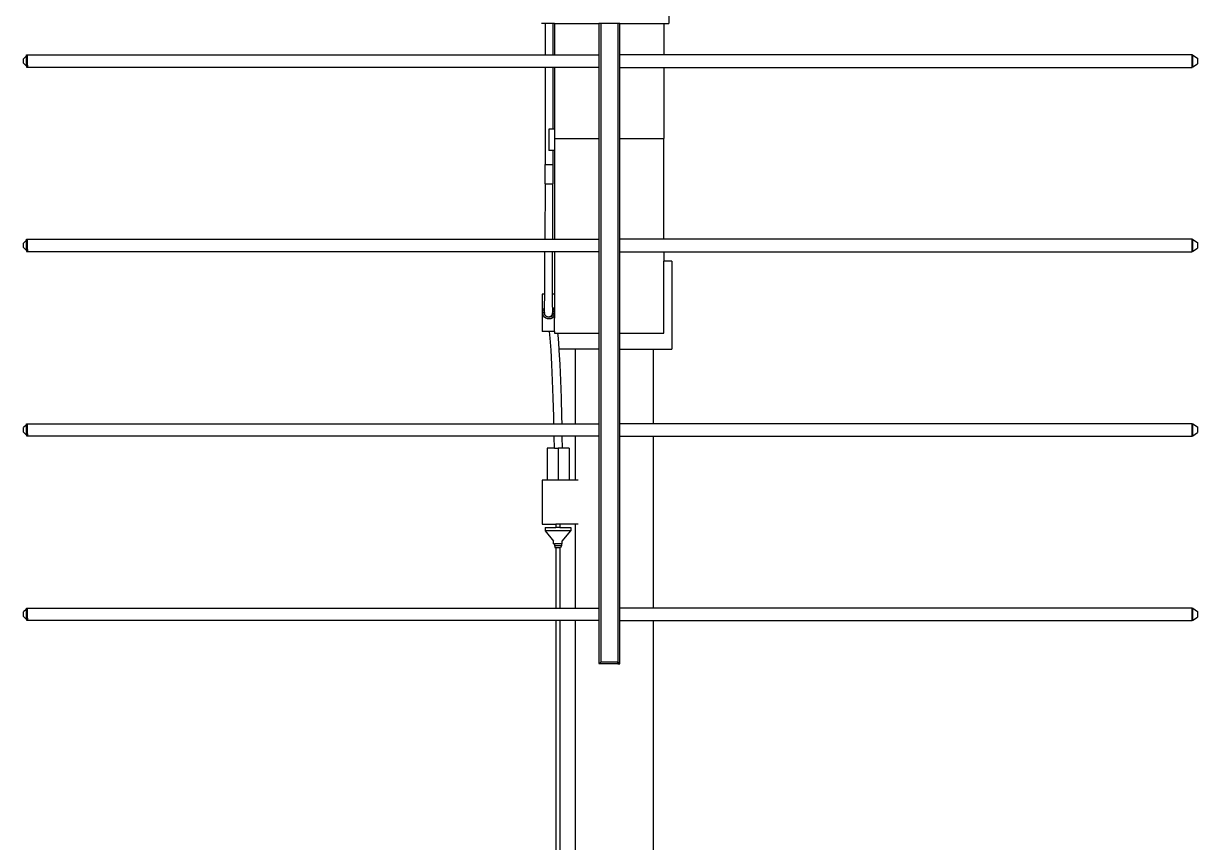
# Model space of a CAD drawing. Header units: millimetres. Extents: x 2122 to 4894, y -1177 to 2056.
# Drawn here: x 2130 to 2733, y 1248 to 1669 of the extents above; entities that cross this region are included whole.
import ezdxf

# ---------------------------------------------------------------- set-up
doc = ezdxf.new("R2010")
doc.units = ezdxf.units.MM
doc.layers.add('Edges', color=7, linetype='Continuous')

# ---------------------------------------------------------------- blocks, each defined once
blk = doc.blocks.new('TV+Aerial+fr')
at = {"layer": 'Edges'}
for p, q in [((13.73, 1442.47), (11.93, 1442.47)), ((13.73, 1442.47), (13.73, 1426.32)), ((17.73, 1442.47), (13.73, 1442.47)), ((17.73, 1442.47), (17.73, 1426.32)), ((18.63, 1442.47), (17.73, 1442.47)), ((18.63, 1442.47), (18.63, 1426.32)), ((18.63, 1442.47), (41.43, 1442.47)), ((41.43, 1442.47), (41.43, 1426.32)), ((42.5, 1442.47), (41.43, 1442.47)), ((42.5, 1114.13), (42.5, 1442.47)), ((51.16, 1442.47), (42.5, 1442.47)), ((51.16, 1442.47), (51.16, 1114.13)), ((52.23, 1442.47), (51.16, 1442.47)), ((52.23, 1426.48), (52.23, 1442.47)), ((52.23, 1442.47), (74.83, 1442.47)), ((74.83, 1442.47), (74.83, 1426.48)), ((74.83, 1442.47), (77.27, 1442.47)), ((77.27, 1447.75), (77.27, 1442.47)), ((-252.99, 1425.65), (-254.39, 1424.33)), ((-254.39, 1422.04), (-254.39, 1424.33)), ((-252.99, 1425.65), (-252.99, 1425.7)), ((-252.79, 1425.7), (-252.99, 1425.7)), ((-252.99, 1425.65), (-252.99, 1420.68)), ((-252.79, 1426.32), (-252.49, 1426.32)), ((-252.79, 1425.7), (-252.79, 1426.32)), ((-252.79, 1425.7), (-252.79, 1420.68)), ((-252.49, 1426.26), (-252.49, 1426.32)), ((-252.49, 1426.32), (-252.39, 1426.32)), ((-252.49, 1426.26), (-252.39, 1426.26)), ((-252.49, 1426.16), (-252.49, 1426.26)), ((-252.49, 1426.16), (-252.39, 1426.16)), ((-252.49, 1426), (-252.49, 1426.16)), ((-252.49, 1426), (-252.39, 1425.99)), ((-252.49, 1426), (-252.49, 1425.8)), ((-252.49, 1425.8), (-252.39, 1425.8)), ((-252.49, 1425.54), (-252.49, 1425.8)), ((-252.49, 1425.54), (-252.39, 1425.54)), ((-252.49, 1425.54), (-252.49, 1425.26)), ((-252.49, 1425.26), (-252.39, 1425.26)), ((-252.49, 1424.92), (-252.49, 1425.26)), ((-252.49, 1424.92), (-252.39, 1424.92)), ((-252.49, 1424.92), (-252.49, 1424.57)), ((-252.49, 1424.57), (-252.39, 1424.58)), ((-252.49, 1424.18), (-252.49, 1424.57)), ((-252.39, 1426.26), (-252.39, 1426.32)), ((-252.39, 1426.32), (13.73, 1426.32)), ((-252.39, 1426.16), (-252.39, 1426.26)), ((-252.39, 1425.99), (-252.39, 1426.16)), ((-252.39, 1425.8), (-252.39, 1425.99)), ((-252.39, 1425.54), (-252.39, 1425.8)), ((-252.39, 1425.26), (-252.39, 1425.54)), ((-252.39, 1424.92), (-252.39, 1425.26)), ((-252.39, 1424.58), (-252.39, 1424.92)), ((-252.39, 1424.18), (-252.39, 1424.58)), ((13.73, 1426.32), (17.73, 1426.32)), ((17.73, 1426.32), (18.63, 1426.32)), ((18.63, 1426.32), (41.43, 1426.32)), ((41.43, 1426.32), (41.43, 1420.06)), ((52.23, 1426.48), (74.83, 1426.48)), ((52.23, 1419.89), (52.23, 1426.48)), ((74.83, 1426.48), (346.31, 1426.48)), ((346.31, 1426.48), (346.31, 1426.21)), ((346.31, 1426.21), (346.71, 1426.21)), ((346.31, 1420.16), (346.31, 1426.21)), ((346.71, 1426.21), (349.1, 1424.65)), ((346.71, 1420.16), (346.71, 1426.21)), ((349.1, 1424.65), (349.1, 1421.72)), ((-252.99, 1420.68), (-254.39, 1422.04)), ((-252.79, 1420.68), (-252.99, 1420.68)), ((-252.79, 1420.68), (-252.79, 1420.06)), ((-252.79, 1420.06), (-252.49, 1420.06)), ((-252.49, 1424.18), (-252.39, 1424.18)), ((-252.49, 1423.81), (-252.49, 1424.18)), ((-252.49, 1423.81), (-252.39, 1423.81)), ((-252.49, 1423.36), (-252.49, 1423.81)), ((-252.49, 1423.36), (-252.39, 1423.38)), ((-252.49, 1422.99), (-252.49, 1423.36)), ((-252.49, 1422.99), (-252.39, 1422.99)), ((-252.49, 1422.99), (-252.49, 1422.56)), ((-252.49, 1422.56), (-252.39, 1422.56)), ((-252.49, 1422.19), (-252.49, 1422.56)), ((-252.49, 1422.19), (-252.39, 1422.19)), ((-252.49, 1422.19), (-252.49, 1421.79)), ((-252.49, 1421.79), (-252.39, 1421.79)), ((-252.49, 1421.79), (-252.49, 1421.46)), ((-252.49, 1421.46), (-252.39, 1421.46)), ((-252.49, 1421.11), (-252.49, 1421.46)), ((-252.49, 1421.11), (-252.39, 1421.11)), ((-252.49, 1420.83), (-252.49, 1421.11)), ((-252.49, 1420.83), (-252.39, 1420.84)), ((-252.49, 1420.83), (-252.49, 1420.57)), ((-252.49, 1420.57), (-252.39, 1420.57)), ((-252.49, 1420.37), (-252.49, 1420.57)), ((-252.49, 1420.37), (-252.39, 1420.38)), ((-252.49, 1420.21), (-252.49, 1420.37)), ((-252.49, 1420.21), (-252.39, 1420.21)), ((-252.49, 1420.11), (-252.49, 1420.21)), ((-252.49, 1420.11), (-252.39, 1420.11)), ((-252.49, 1420.06), (-252.49, 1420.11)), ((-252.49, 1420.06), (-252.39, 1420.06)), ((-252.39, 1423.81), (-252.39, 1424.18)), ((-252.39, 1423.38), (-252.39, 1423.81)), ((-252.39, 1422.99), (-252.39, 1423.38)), ((-252.39, 1422.56), (-252.39, 1422.99)), ((-252.39, 1422.19), (-252.39, 1422.56)), ((-252.39, 1421.79), (-252.39, 1422.19)), ((-252.39, 1421.46), (-252.39, 1421.79)), ((-252.39, 1421.11), (-252.39, 1421.46)), ((-252.39, 1421.11), (-252.39, 1420.84)), ((-252.39, 1420.84), (-252.39, 1420.57)), ((-252.39, 1420.57), (-252.39, 1420.38)), ((-252.39, 1420.38), (-252.39, 1420.21)), ((-252.39, 1420.21), (-252.39, 1420.11)), ((-252.39, 1420.11), (-252.39, 1420.06)), ((-252.39, 1420.06), (13.73, 1420.06)), ((13.73, 1420.06), (13.73, 1370.05)), ((13.73, 1420.06), (17.73, 1420.06)), ((17.73, 1420.06), (17.73, 1388.16)), ((17.73, 1420.06), (18.63, 1420.06)), ((18.63, 1420.06), (18.63, 1388.16)), ((18.63, 1420.06), (41.43, 1420.06)), ((41.43, 1420.06), (41.43, 1383.28)), ((52.23, 1419.89), (74.83, 1419.89)), ((52.23, 1383.28), (52.23, 1419.89)), ((74.83, 1419.89), (74.83, 1383.28)), ((74.83, 1419.89), (346.31, 1419.89)), ((346.31, 1420.16), (346.71, 1420.16)), ((346.31, 1419.89), (346.31, 1420.16)), ((346.71, 1420.16), (349.1, 1421.72)), ((15.73, 1388.16), (15.73, 1377.16)), ((17.73, 1388.16), (15.73, 1388.16)), ((18.63, 1388.16), (17.73, 1388.16)), ((18.63, 1388.16), (18.63, 1383.28)), ((18.63, 1383.28), (41.43, 1383.28)), ((18.63, 1383.28), (18.63, 1377.16)), ((41.43, 1383.28), (41.43, 1331.53)), ((52.23, 1383.28), (74.83, 1383.28)), ((52.23, 1331.7), (52.23, 1383.28)), ((74.83, 1331.7), (74.83, 1383.28)), ((17.73, 1377.16), (15.73, 1377.16)), ((17.73, 1377.16), (17.73, 1370.05)), ((18.63, 1377.16), (17.73, 1377.16)), ((18.63, 1377.16), (18.63, 1331.53)), ((13.73, 1360.05), (13.73, 1370.05)), ((13.73, 1370.05), (17.73, 1370.05)), ((17.73, 1370.05), (17.73, 1360.04)), ((13.73, 1360.05), (13.63, 1331.53)), ((13.8, 1360), (13.73, 1360.05)), ((14, 1359.95), (13.8, 1360)), ((14.32, 1359.91), (14, 1359.95)), ((14.73, 1359.88), (14.32, 1359.91)), ((15.21, 1359.86), (14.73, 1359.88)), ((15.73, 1359.85), (15.21, 1359.86)), ((16.25, 1359.86), (15.73, 1359.85)), ((16.73, 1359.88), (16.25, 1359.86)), ((17.14, 1359.91), (16.73, 1359.88)), ((17.46, 1359.95), (17.14, 1359.91)), ((17.66, 1359.99), (17.46, 1359.95)), ((17.63, 1331.53), (17.73, 1360.04)), ((17.73, 1360.04), (17.66, 1359.99)), ((-252.99, 1330.87), (-254.39, 1329.55)), ((-254.39, 1327.26), (-254.39, 1329.55)), ((-252.99, 1330.87), (-252.99, 1330.91)), ((-252.79, 1330.91), (-252.99, 1330.91)), ((-252.99, 1330.87), (-252.99, 1325.89)), ((-252.79, 1331.53), (-252.49, 1331.53)), ((-252.79, 1330.91), (-252.79, 1331.53)), ((-252.79, 1330.91), (-252.79, 1325.89)), ((-252.49, 1331.47), (-252.49, 1331.53)), ((-252.49, 1331.53), (-252.39, 1331.53)), ((-252.49, 1331.47), (-252.39, 1331.47)), ((-252.49, 1331.37), (-252.49, 1331.47)), ((-252.49, 1331.37), (-252.39, 1331.37)), ((-252.49, 1331.22), (-252.49, 1331.37)), ((-252.49, 1331.22), (-252.39, 1331.21)), ((-252.49, 1331.22), (-252.49, 1331.02)), ((-252.49, 1331.02), (-252.39, 1331.02)), ((-252.49, 1330.75), (-252.49, 1331.02)), ((-252.49, 1330.75), (-252.39, 1330.75)), ((-252.49, 1330.75), (-252.49, 1330.48)), ((-252.49, 1330.48), (-252.39, 1330.48)), ((-252.49, 1330.13), (-252.49, 1330.48)), ((-252.49, 1330.13), (-252.39, 1330.13)), ((-252.49, 1330.13), (-252.49, 1329.79)), ((-252.49, 1329.79), (-252.39, 1329.8)), ((-252.49, 1329.4), (-252.49, 1329.79)), ((-252.49, 1329.4), (-252.39, 1329.4)), ((-252.49, 1329.03), (-252.49, 1329.4)), ((-252.49, 1329.03), (-252.39, 1329.03)), ((-252.49, 1328.57), (-252.49, 1329.03)), ((-252.49, 1328.57), (-252.39, 1328.59)), ((-252.49, 1328.21), (-252.49, 1328.57)), ((-252.49, 1328.21), (-252.39, 1328.21)), ((-252.49, 1328.21), (-252.49, 1327.78)), ((-252.49, 1327.78), (-252.39, 1327.78)), ((-252.49, 1327.41), (-252.49, 1327.78)), ((-252.39, 1331.47), (-252.39, 1331.53)), ((-252.39, 1331.53), (13.63, 1331.53)), ((-252.39, 1331.37), (-252.39, 1331.47)), ((-252.39, 1331.21), (-252.39, 1331.37)), ((-252.39, 1331.02), (-252.39, 1331.21)), ((-252.39, 1330.75), (-252.39, 1331.02)), ((-252.39, 1330.48), (-252.39, 1330.75)), ((-252.39, 1330.13), (-252.39, 1330.48)), ((-252.39, 1329.8), (-252.39, 1330.13)), ((-252.39, 1329.4), (-252.39, 1329.8)), ((-252.39, 1329.03), (-252.39, 1329.4)), ((-252.39, 1328.59), (-252.39, 1329.03)), ((-252.39, 1328.21), (-252.39, 1328.59)), ((-252.39, 1327.78), (-252.39, 1328.21)), ((-252.39, 1327.41), (-252.39, 1327.78)), ((13.63, 1331.53), (17.63, 1331.53)), ((17.63, 1331.53), (18.63, 1331.53)), ((18.63, 1331.53), (41.43, 1331.53)), ((41.43, 1331.53), (41.43, 1325.27)), ((52.23, 1331.7), (74.83, 1331.7)), ((52.23, 1325.11), (52.23, 1331.7)), ((74.83, 1331.7), (346.31, 1331.7)), ((346.31, 1331.7), (346.31, 1331.42)), ((346.31, 1331.42), (346.71, 1331.42)), ((346.31, 1325.38), (346.31, 1331.42)), ((346.71, 1331.42), (349.1, 1329.86)), ((346.71, 1325.38), (346.71, 1331.42)), ((349.1, 1329.86), (349.1, 1326.94)), ((-252.99, 1325.89), (-254.39, 1327.26)), ((-252.79, 1325.89), (-252.99, 1325.89)), ((-252.79, 1325.89), (-252.79, 1325.27)), ((-252.79, 1325.27), (-252.49, 1325.27)), ((-252.49, 1327.41), (-252.39, 1327.41)), ((-252.49, 1327.41), (-252.49, 1327)), ((-252.49, 1327), (-252.39, 1327)), ((-252.49, 1327), (-252.49, 1326.67)), ((-252.49, 1326.67), (-252.39, 1326.67)), ((-252.49, 1326.32), (-252.49, 1326.67)), ((-252.49, 1326.32), (-252.39, 1326.32)), ((-252.49, 1326.05), (-252.49, 1326.32)), ((-252.49, 1326.05), (-252.39, 1326.05)), ((-252.49, 1326.05), (-252.49, 1325.79)), ((-252.49, 1325.79), (-252.39, 1325.79)), ((-252.49, 1325.59), (-252.49, 1325.79)), ((-252.49, 1325.59), (-252.39, 1325.6)), ((-252.49, 1325.43), (-252.49, 1325.59)), ((-252.49, 1325.43), (-252.39, 1325.43)), ((-252.49, 1325.33), (-252.49, 1325.43)), ((-252.49, 1325.33), (-252.39, 1325.33)), ((-252.49, 1325.27), (-252.49, 1325.33)), ((-252.49, 1325.27), (-252.39, 1325.27)), ((-252.39, 1327), (-252.39, 1327.41)), ((-252.39, 1326.67), (-252.39, 1327)), ((-252.39, 1326.32), (-252.39, 1326.67)), ((-252.39, 1326.32), (-252.39, 1326.05)), ((-252.39, 1326.05), (-252.39, 1325.79)), ((-252.39, 1325.79), (-252.39, 1325.6)), ((-252.39, 1325.6), (-252.39, 1325.43)), ((-252.39, 1325.43), (-252.39, 1325.33)), ((-252.39, 1325.33), (-252.39, 1325.27)), ((-252.39, 1325.27), (13.6, 1325.27)), ((13.52, 1303.26), (13.6, 1325.27)), ((13.6, 1325.27), (17.6, 1325.27)), ((17.52, 1303.26), (17.6, 1325.27)), ((17.6, 1325.27), (18.63, 1325.27)), ((18.63, 1325.27), (41.43, 1325.27)), ((18.63, 1325.27), (18.63, 1303.26)), ((41.43, 1325.27), (41.43, 1283.26)), ((52.23, 1325.11), (74.83, 1325.11)), ((52.23, 1283.26), (52.23, 1325.11)), ((74.83, 1325.11), (346.31, 1325.11)), ((74.83, 1325.11), (74.83, 1320.26)), ((346.31, 1325.38), (346.71, 1325.38)), ((346.31, 1325.11), (346.31, 1325.38)), ((346.71, 1325.38), (349.1, 1326.94)), ((74.83, 1283.26), (74.83, 1320.26)), ((78.89, 1320.26), (74.83, 1320.26)), ((78.89, 1320.26), (78.89, 1275.06)), ((13.52, 1303.26), (12.23, 1303.26)), ((12.23, 1303.26), (12.23, 1284.13)), ((13.5, 1296.24), (13.52, 1303.26)), ((17.5, 1296.65), (17.52, 1303.26)), ((18.63, 1303.26), (17.52, 1303.26)), ((18.63, 1303.26), (18.63, 1296.88)), ((12.49, 1293.89), (12.6, 1294.74)), ((12.6, 1293.04), (12.49, 1293.89)), ((12.6, 1294.74), (12.93, 1295.53)), ((12.93, 1292.25), (12.6, 1293.04)), ((12.93, 1295.53), (13.45, 1296.21)), ((13.45, 1291.57), (12.93, 1292.25)), ((13.32, 1293.89), (13.4, 1294.52)), ((13.4, 1293.26), (13.32, 1293.89)), ((13.4, 1294.52), (13.49, 1294.74)), ((13.65, 1292.67), (13.4, 1293.26)), ((13.45, 1296.21), (13.5, 1296.24)), ((14.13, 1291.05), (13.45, 1291.57)), ((13.49, 1294.74), (13.5, 1296.24)), ((13.49, 1294.11), (13.49, 1294.74)), ((13.52, 1293.84), (13.49, 1294.11)), ((13.49, 1293.56), (13.52, 1293.84)), ((13.55, 1293.04), (13.49, 1293.56)), ((13.65, 1292.67), (13.55, 1293.04)), ((13.68, 1292.63), (13.65, 1292.67)), ((13.75, 1292.56), (13.68, 1292.63)), ((13.85, 1292.42), (13.75, 1292.56)), ((13.91, 1292.32), (13.85, 1292.42)), ((14.04, 1292.16), (13.91, 1292.32)), ((14.04, 1292.16), (14.07, 1292.14)), ((14.27, 1291.98), (14.07, 1292.14)), ((14.27, 1291.98), (14.48, 1291.83)), ((14.48, 1291.83), (14.51, 1291.8)), ((14.54, 1291.77), (14.51, 1291.8)), ((14.96, 1291.63), (14.54, 1291.77)), ((15.48, 1291.56), (14.96, 1291.63)), ((15.13, 1291.53), (14.96, 1291.63)), ((15.77, 1291.44), (15.13, 1291.53)), ((16, 1291.62), (15.48, 1291.56)), ((16.4, 1291.53), (15.77, 1291.44)), ((16.48, 1291.82), (16, 1291.62)), ((16.99, 1291.77), (16.4, 1291.53)), ((16.9, 1292.14), (16.48, 1291.82)), ((17.22, 1292.55), (16.9, 1292.14)), ((17.5, 1292.16), (16.99, 1291.77)), ((17.42, 1293.03), (17.22, 1292.55)), ((18.08, 1291.57), (17.4, 1291.05)), ((17.49, 1293.55), (17.42, 1293.03)), ((17.49, 1294.1), (17.45, 1293.82)), ((17.49, 1293.55), (17.45, 1293.82)), ((17.5, 1295.62), (17.49, 1294.1)), ((17.5, 1296.65), (18.08, 1296.21)), ((17.5, 1296.65), (17.5, 1295.74)), ((17.5, 1295.74), (17.5, 1295.62)), ((17.5, 1295.62), (17.88, 1295.11)), ((17.88, 1292.67), (17.5, 1292.16)), ((17.88, 1295.11), (18.13, 1294.52)), ((18.13, 1293.26), (17.88, 1292.67)), ((18.08, 1296.21), (18.6, 1295.53)), ((18.6, 1292.25), (18.08, 1291.57)), ((18.13, 1294.52), (18.21, 1293.89)), ((18.21, 1293.89), (18.13, 1293.26)), ((18.63, 1296.88), (18.6, 1295.53)), ((18.6, 1295.53), (18.63, 1295.46)), ((18.63, 1292.32), (18.6, 1292.25)), ((18.6, 1292.25), (18.63, 1291.01)), ((18.63, 1295.46), (18.63, 1292.32)), ((14.92, 1290.73), (14.13, 1291.05)), ((15.77, 1290.62), (14.92, 1290.73)), ((16.61, 1290.73), (15.77, 1290.62)), ((17.4, 1291.05), (16.61, 1290.73)), ((18.63, 1284.13), (18.63, 1291.01)), ((16.06, 1284.13), (12.23, 1284.13)), ((16.39, 1280.69), (16.06, 1284.13)), ((18.63, 1284.13), (16.06, 1284.13)), ((16.84, 1274.47), (16.39, 1280.69)), ((18.63, 1284.13), (18.63, 1283.26)), ((18.63, 1283.26), (20.14, 1283.26)), ((20.14, 1283.26), (20.38, 1280.7)), ((20.14, 1283.26), (41.43, 1283.26)), ((20.38, 1280.7), (20.79, 1275.06)), ((41.43, 1283.26), (41.43, 1275.06)), ((52.23, 1283.26), (74.83, 1283.26)), ((52.23, 1275.06), (52.23, 1283.26)), ((17.25, 1267.21), (16.84, 1274.47)), ((20.79, 1275.06), (20.84, 1274.47)), ((29.43, 1275.06), (20.79, 1275.06)), ((20.84, 1274.47), (21.25, 1267.21)), ((29.43, 1236.75), (29.43, 1275.06)), ((41.43, 1275.06), (29.43, 1275.06)), ((41.43, 1275.06), (41.43, 1236.75)), ((52.23, 1236.91), (52.23, 1275.06)), ((52.23, 1275.06), (69.43, 1275.06)), ((69.43, 1236.91), (69.43, 1275.06)), ((69.43, 1275.06), (78.89, 1275.06)), ((17.62, 1259.02), (17.25, 1267.21)), ((21.25, 1267.21), (21.62, 1259.02)), ((17.94, 1250.01), (17.62, 1259.02)), ((21.62, 1259.02), (21.94, 1250.01)), ((18.21, 1240.3), (17.94, 1250.01)), ((21.94, 1250.01), (22.2, 1240.3)), ((18.28, 1236.75), (18.21, 1240.3)), ((22.2, 1240.3), (22.28, 1236.75)), ((-252.99, 1236.08), (-254.39, 1234.76)), ((-254.39, 1232.47), (-254.39, 1234.76)), ((-252.99, 1231.11), (-254.39, 1232.47)), ((-252.99, 1236.08), (-252.99, 1236.13)), ((-252.79, 1236.13), (-252.99, 1236.13)), ((-252.99, 1236.08), (-252.99, 1231.11)), ((-252.79, 1236.75), (-252.49, 1236.75)), ((-252.79, 1236.13), (-252.79, 1236.75)), ((-252.79, 1236.13), (-252.79, 1231.11)), ((-252.49, 1236.69), (-252.49, 1236.75)), ((-252.49, 1236.75), (-252.39, 1236.75)), ((-252.49, 1236.69), (-252.39, 1236.69)), ((-252.49, 1236.59), (-252.49, 1236.69)), ((-252.49, 1236.59), (-252.39, 1236.59)), ((-252.49, 1236.43), (-252.49, 1236.59)), ((-252.49, 1236.43), (-252.39, 1236.42)), ((-252.49, 1236.43), (-252.49, 1236.23)), ((-252.49, 1236.23), (-252.39, 1236.23)), ((-252.49, 1235.97), (-252.49, 1236.23)), ((-252.49, 1235.97), (-252.39, 1235.97)), ((-252.49, 1235.97), (-252.49, 1235.69)), ((-252.49, 1235.69), (-252.39, 1235.69)), ((-252.49, 1235.35), (-252.49, 1235.69)), ((-252.49, 1235.35), (-252.39, 1235.35)), ((-252.49, 1235.35), (-252.49, 1235)), ((-252.49, 1235), (-252.39, 1235.01)), ((-252.49, 1234.61), (-252.49, 1235)), ((-252.49, 1234.61), (-252.39, 1234.61)), ((-252.49, 1234.24), (-252.49, 1234.61)), ((-252.49, 1234.24), (-252.39, 1234.24)), ((-252.49, 1233.79), (-252.49, 1234.24)), ((-252.49, 1233.79), (-252.39, 1233.81)), ((-252.49, 1233.42), (-252.49, 1233.79)), ((-252.49, 1233.42), (-252.39, 1233.42)), ((-252.49, 1233.42), (-252.49, 1232.99)), ((-252.49, 1232.99), (-252.39, 1232.99)), ((-252.49, 1232.62), (-252.49, 1232.99)), ((-252.49, 1232.62), (-252.39, 1232.62)), ((-252.49, 1232.62), (-252.49, 1232.22)), ((-252.49, 1232.22), (-252.39, 1232.22)), ((-252.49, 1232.22), (-252.49, 1231.89)), ((-252.49, 1231.89), (-252.39, 1231.89)), ((-252.49, 1231.54), (-252.49, 1231.89)), ((-252.49, 1231.54), (-252.39, 1231.54)), ((-252.49, 1231.26), (-252.49, 1231.54)), ((-252.49, 1231.26), (-252.39, 1231.27)), ((-252.49, 1231.26), (-252.49, 1231)), ((-252.39, 1236.69), (-252.39, 1236.75)), ((-252.39, 1236.75), (18.28, 1236.75)), ((-252.39, 1236.59), (-252.39, 1236.69)), ((-252.39, 1236.42), (-252.39, 1236.59)), ((-252.39, 1236.23), (-252.39, 1236.42)), ((-252.39, 1235.97), (-252.39, 1236.23)), ((-252.39, 1235.69), (-252.39, 1235.97)), ((-252.39, 1235.35), (-252.39, 1235.69)), ((-252.39, 1235.01), (-252.39, 1235.35)), ((-252.39, 1234.61), (-252.39, 1235.01)), ((-252.39, 1234.24), (-252.39, 1234.61)), ((-252.39, 1233.81), (-252.39, 1234.24)), ((-252.39, 1233.42), (-252.39, 1233.81)), ((-252.39, 1232.99), (-252.39, 1233.42)), ((-252.39, 1232.62), (-252.39, 1232.99)), ((-252.39, 1232.22), (-252.39, 1232.62)), ((-252.39, 1231.89), (-252.39, 1232.22)), ((-252.39, 1231.54), (-252.39, 1231.89)), ((-252.39, 1231.54), (-252.39, 1231.27)), ((-252.39, 1231.27), (-252.39, 1231)), ((18.28, 1236.75), (22.28, 1236.75)), ((22.28, 1236.75), (29.43, 1236.75)), ((29.43, 1236.75), (41.43, 1236.75)), ((41.43, 1236.75), (41.43, 1230.49)), ((52.23, 1236.91), (69.43, 1236.91)), ((52.23, 1230.32), (52.23, 1236.91)), ((69.43, 1236.91), (346.31, 1236.91)), ((346.31, 1236.91), (346.31, 1236.64)), ((346.31, 1236.64), (346.71, 1236.64)), ((346.31, 1230.59), (346.31, 1236.64)), ((346.71, 1236.64), (349.1, 1235.08)), ((346.71, 1230.59), (346.71, 1236.64)), ((346.71, 1230.59), (349.1, 1232.15)), ((349.1, 1235.08), (349.1, 1232.15)), ((-252.79, 1231.11), (-252.99, 1231.11)), ((-252.79, 1231.11), (-252.79, 1230.49)), ((-252.79, 1230.49), (-252.49, 1230.49)), ((-252.49, 1231), (-252.39, 1231)), ((-252.49, 1230.8), (-252.49, 1231)), ((-252.49, 1230.8), (-252.39, 1230.81)), ((-252.49, 1230.64), (-252.49, 1230.8)), ((-252.49, 1230.64), (-252.39, 1230.64)), ((-252.49, 1230.54), (-252.49, 1230.64)), ((-252.49, 1230.54), (-252.39, 1230.54)), ((-252.49, 1230.49), (-252.49, 1230.54)), ((-252.49, 1230.49), (-252.39, 1230.49)), ((-252.39, 1231), (-252.39, 1230.81)), ((-252.39, 1230.81), (-252.39, 1230.64)), ((-252.39, 1230.64), (-252.39, 1230.54)), ((-252.39, 1230.54), (-252.39, 1230.49)), ((-252.39, 1230.49), (18.41, 1230.49)), ((18.42, 1230.04), (18.41, 1230.49)), ((18.41, 1230.49), (22.4, 1230.49)), ((18.5, 1224.18), (18.42, 1230.04)), ((22.4, 1230.49), (22.41, 1230.04)), ((22.4, 1230.49), (29.43, 1230.49)), ((22.41, 1230.04), (22.49, 1224.18)), ((29.43, 1207.7), (29.43, 1230.49)), ((29.43, 1230.49), (41.43, 1230.49)), ((41.43, 1230.49), (41.43, 1141.96)), ((52.23, 1230.32), (69.43, 1230.32)), ((52.23, 1142.13), (52.23, 1230.32)), ((69.43, 1142.13), (69.43, 1230.32)), ((69.43, 1230.32), (346.31, 1230.32)), ((346.31, 1230.59), (346.71, 1230.59)), ((346.31, 1230.32), (346.31, 1230.59)), ((14.72, 1224.18), (14.72, 1207.7)), ((18.5, 1224.18), (14.72, 1224.18)), ((18.5, 1224.18), (20.39, 1224.18)), ((20.39, 1224.18), (20.39, 1207.7)), ((22.49, 1224.18), (20.39, 1224.18)), ((26.09, 1224.18), (22.49, 1224.18)), ((26.09, 1224.18), (26.09, 1207.7)), ((12.23, 1207.7), (12.23, 1185.13)), ((14.72, 1207.7), (12.23, 1207.7)), ((20.39, 1207.7), (14.72, 1207.7)), ((26.09, 1207.7), (20.39, 1207.7)), ((29.43, 1207.7), (26.09, 1207.7)), ((30.75, 1207.7), (29.43, 1207.7)), ((30.11, 1207.7), (29.59, 1207.7)), ((12.23, 1185.13), (19.33, 1185.13)), ((13.76, 1183.43), (13.76, 1181.73)), ((13.76, 1183.43), (19.33, 1183.43)), ((19.33, 1185.13), (19.33, 1183.43)), ((21.33, 1185.13), (19.33, 1185.13)), ((21.33, 1183.43), (19.33, 1183.43)), ((21.33, 1185.13), (21.33, 1183.43)), ((29.43, 1185.13), (21.33, 1185.13)), ((21.33, 1183.43), (26.9, 1183.43)), ((26.9, 1183.43), (26.9, 1181.73)), ((29.43, 1141.96), (29.43, 1185.13)), ((30.75, 1185.13), (29.43, 1185.13)), ((13.76, 1181.73), (18.11, 1176.42)), ((26.9, 1181.73), (13.76, 1181.73)), ((22.55, 1176.42), (26.9, 1181.73)), ((18.11, 1174.93), (18.11, 1176.42)), ((18.11, 1174.93), (18.52, 1174.93)), ((18.52, 1174.93), (18.52, 1174.23)), ((22.13, 1174.93), (18.52, 1174.93)), ((18.52, 1174.23), (18.96, 1173.03)), ((18.52, 1174.23), (22.13, 1174.23)), ((19.33, 1173.03), (18.96, 1173.03)), ((19.33, 1173.03), (19.33, 1141.96)), ((21.33, 1173.03), (19.33, 1173.03)), ((21.33, 1173.03), (21.33, 1141.96)), ((21.7, 1173.03), (21.33, 1173.03)), ((22.13, 1174.23), (21.7, 1173.03)), ((22.13, 1174.93), (22.13, 1174.23)), ((22.55, 1174.93), (22.13, 1174.93)), ((22.55, 1174.93), (22.55, 1176.42)), ((-252.99, 1141.3), (-254.39, 1139.98)), ((-252.99, 1141.3), (-252.99, 1141.34)), ((-252.79, 1141.34), (-252.99, 1141.34)), ((-252.99, 1141.3), (-252.99, 1136.32)), ((-252.79, 1141.96), (-252.49, 1141.96)), ((-252.79, 1141.34), (-252.79, 1141.96)), ((-252.79, 1141.34), (-252.79, 1136.32)), ((-252.49, 1141.9), (-252.49, 1141.96)), ((-252.49, 1141.96), (-252.39, 1141.96)), ((-252.49, 1141.9), (-252.39, 1141.9)), ((-252.49, 1141.8), (-252.49, 1141.9)), ((-252.49, 1141.8), (-252.39, 1141.8)), ((-252.49, 1141.65), (-252.49, 1141.8)), ((-252.49, 1141.65), (-252.39, 1141.64)), ((-252.49, 1141.65), (-252.49, 1141.45)), ((-252.49, 1141.45), (-252.39, 1141.45)), ((-252.49, 1141.18), (-252.49, 1141.45)), ((-252.49, 1141.18), (-252.39, 1141.18)), ((-252.49, 1141.18), (-252.49, 1140.91)), ((-252.49, 1140.91), (-252.39, 1140.91)), ((-252.49, 1140.56), (-252.49, 1140.91)), ((-252.39, 1141.9), (-252.39, 1141.96)), ((-252.39, 1141.96), (19.33, 1141.96)), ((-252.39, 1141.8), (-252.39, 1141.9)), ((-252.39, 1141.64), (-252.39, 1141.8)), ((-252.39, 1141.45), (-252.39, 1141.64)), ((-252.39, 1141.18), (-252.39, 1141.45)), ((-252.39, 1140.91), (-252.39, 1141.18)), ((-252.39, 1140.56), (-252.39, 1140.91)), ((19.33, 1141.96), (21.33, 1141.96)), ((21.33, 1141.96), (29.43, 1141.96)), ((29.43, 1141.96), (41.43, 1141.96)), ((41.43, 1141.96), (41.43, 1135.7)), ((52.23, 1142.13), (69.43, 1142.13)), ((52.23, 1135.54), (52.23, 1142.13)), ((69.43, 1142.13), (346.31, 1142.13)), ((346.31, 1142.13), (346.31, 1141.85)), ((346.31, 1141.85), (346.71, 1141.85)), ((346.31, 1135.81), (346.31, 1141.85)), ((346.71, 1141.85), (349.1, 1140.29)), ((346.71, 1135.81), (346.71, 1141.85)), ((-254.39, 1137.69), (-254.39, 1139.98)), ((-252.99, 1136.32), (-254.39, 1137.69)), ((-252.79, 1136.32), (-252.99, 1136.32)), ((-252.79, 1136.32), (-252.79, 1135.7)), ((-252.79, 1135.7), (-252.49, 1135.7)), ((-252.49, 1140.56), (-252.39, 1140.56)), ((-252.49, 1140.56), (-252.49, 1140.22)), ((-252.49, 1140.22), (-252.39, 1140.23)), ((-252.49, 1139.83), (-252.49, 1140.22)), ((-252.49, 1139.83), (-252.39, 1139.83)), ((-252.49, 1139.46), (-252.49, 1139.83)), ((-252.49, 1139.46), (-252.39, 1139.46)), ((-252.49, 1139), (-252.49, 1139.46)), ((-252.49, 1139), (-252.39, 1139.02)), ((-252.49, 1138.64), (-252.49, 1139)), ((-252.49, 1138.64), (-252.39, 1138.64)), ((-252.49, 1138.64), (-252.49, 1138.21)), ((-252.49, 1138.21), (-252.39, 1138.21)), ((-252.49, 1137.84), (-252.49, 1138.21)), ((-252.49, 1137.84), (-252.39, 1137.84)), ((-252.49, 1137.84), (-252.49, 1137.43)), ((-252.49, 1137.43), (-252.39, 1137.43)), ((-252.49, 1137.43), (-252.49, 1137.1)), ((-252.49, 1137.1), (-252.39, 1137.1)), ((-252.49, 1136.75), (-252.49, 1137.1)), ((-252.49, 1136.75), (-252.39, 1136.75)), ((-252.49, 1136.48), (-252.49, 1136.75)), ((-252.49, 1136.48), (-252.39, 1136.48)), ((-252.49, 1136.48), (-252.49, 1136.22)), ((-252.49, 1136.22), (-252.39, 1136.22)), ((-252.49, 1136.02), (-252.49, 1136.22)), ((-252.49, 1136.02), (-252.39, 1136.03)), ((-252.49, 1135.86), (-252.49, 1136.02)), ((-252.49, 1135.86), (-252.39, 1135.86)), ((-252.49, 1135.76), (-252.49, 1135.86)), ((-252.49, 1135.76), (-252.39, 1135.76)), ((-252.49, 1135.7), (-252.49, 1135.76)), ((-252.49, 1135.7), (-252.39, 1135.7)), ((-252.39, 1140.23), (-252.39, 1140.56)), ((-252.39, 1139.83), (-252.39, 1140.23)), ((-252.39, 1139.46), (-252.39, 1139.83)), ((-252.39, 1139.02), (-252.39, 1139.46)), ((-252.39, 1138.64), (-252.39, 1139.02)), ((-252.39, 1138.21), (-252.39, 1138.64)), ((-252.39, 1137.84), (-252.39, 1138.21)), ((-252.39, 1137.43), (-252.39, 1137.84)), ((-252.39, 1137.1), (-252.39, 1137.43)), ((-252.39, 1136.75), (-252.39, 1137.1)), ((-252.39, 1136.75), (-252.39, 1136.48)), ((-252.39, 1136.48), (-252.39, 1136.22)), ((-252.39, 1136.22), (-252.39, 1136.03)), ((-252.39, 1136.03), (-252.39, 1135.86)), ((-252.39, 1135.86), (-252.39, 1135.76)), ((-252.39, 1135.76), (-252.39, 1135.7)), ((-252.39, 1135.7), (19.33, 1135.7)), ((19.33, 1135.7), (19.33, -1403.57)), ((19.33, 1135.7), (21.33, 1135.7)), ((21.33, 1135.7), (21.33, -1403.57)), ((21.33, 1135.7), (29.43, 1135.7)), ((29.43, -958.54), (29.43, 1135.7)), ((29.43, 1135.7), (41.43, 1135.7)), ((41.43, 1135.7), (41.43, 1113.51)), ((52.23, 1135.54), (69.43, 1135.54)), ((52.23, 1113.51), (52.23, 1135.54)), ((69.43, -957.34), (69.43, 1135.54)), ((69.43, 1135.54), (346.31, 1135.54)), ((346.31, 1135.81), (346.71, 1135.81)), ((346.31, 1135.54), (346.31, 1135.81)), ((346.71, 1135.81), (349.1, 1137.37)), ((349.1, 1140.29), (349.1, 1137.37)), ((42.5, 1114.13), (41.43, 1113.51)), ((41.43, 1113.51), (51.16, 1113.51)), ((51.16, 1114.13), (42.5, 1114.13)), ((52.23, 1113.51), (51.16, 1114.13)), ((51.16, 1114.13), (51.82, 1113.51)), ((51.16, 1113.51), (51.16, 1114.13)), ((51.16, 1113.13), (51.16, 1113.51)), ((52.23, 1113.13), (51.16, 1113.13)), ((51.82, 1113.51), (52.23, 1113.51)), ((51.82, 1113.51), (52.23, 1113.13))]:
    blk.add_line(p, q, dxfattribs=at)

msp = doc.modelspace()

# ---------------------------------------------------------------- block references
msp.add_blockref('TV+Aerial+fr', (2383.9, 226.31))

doc.saveas('drawing.dxf')
